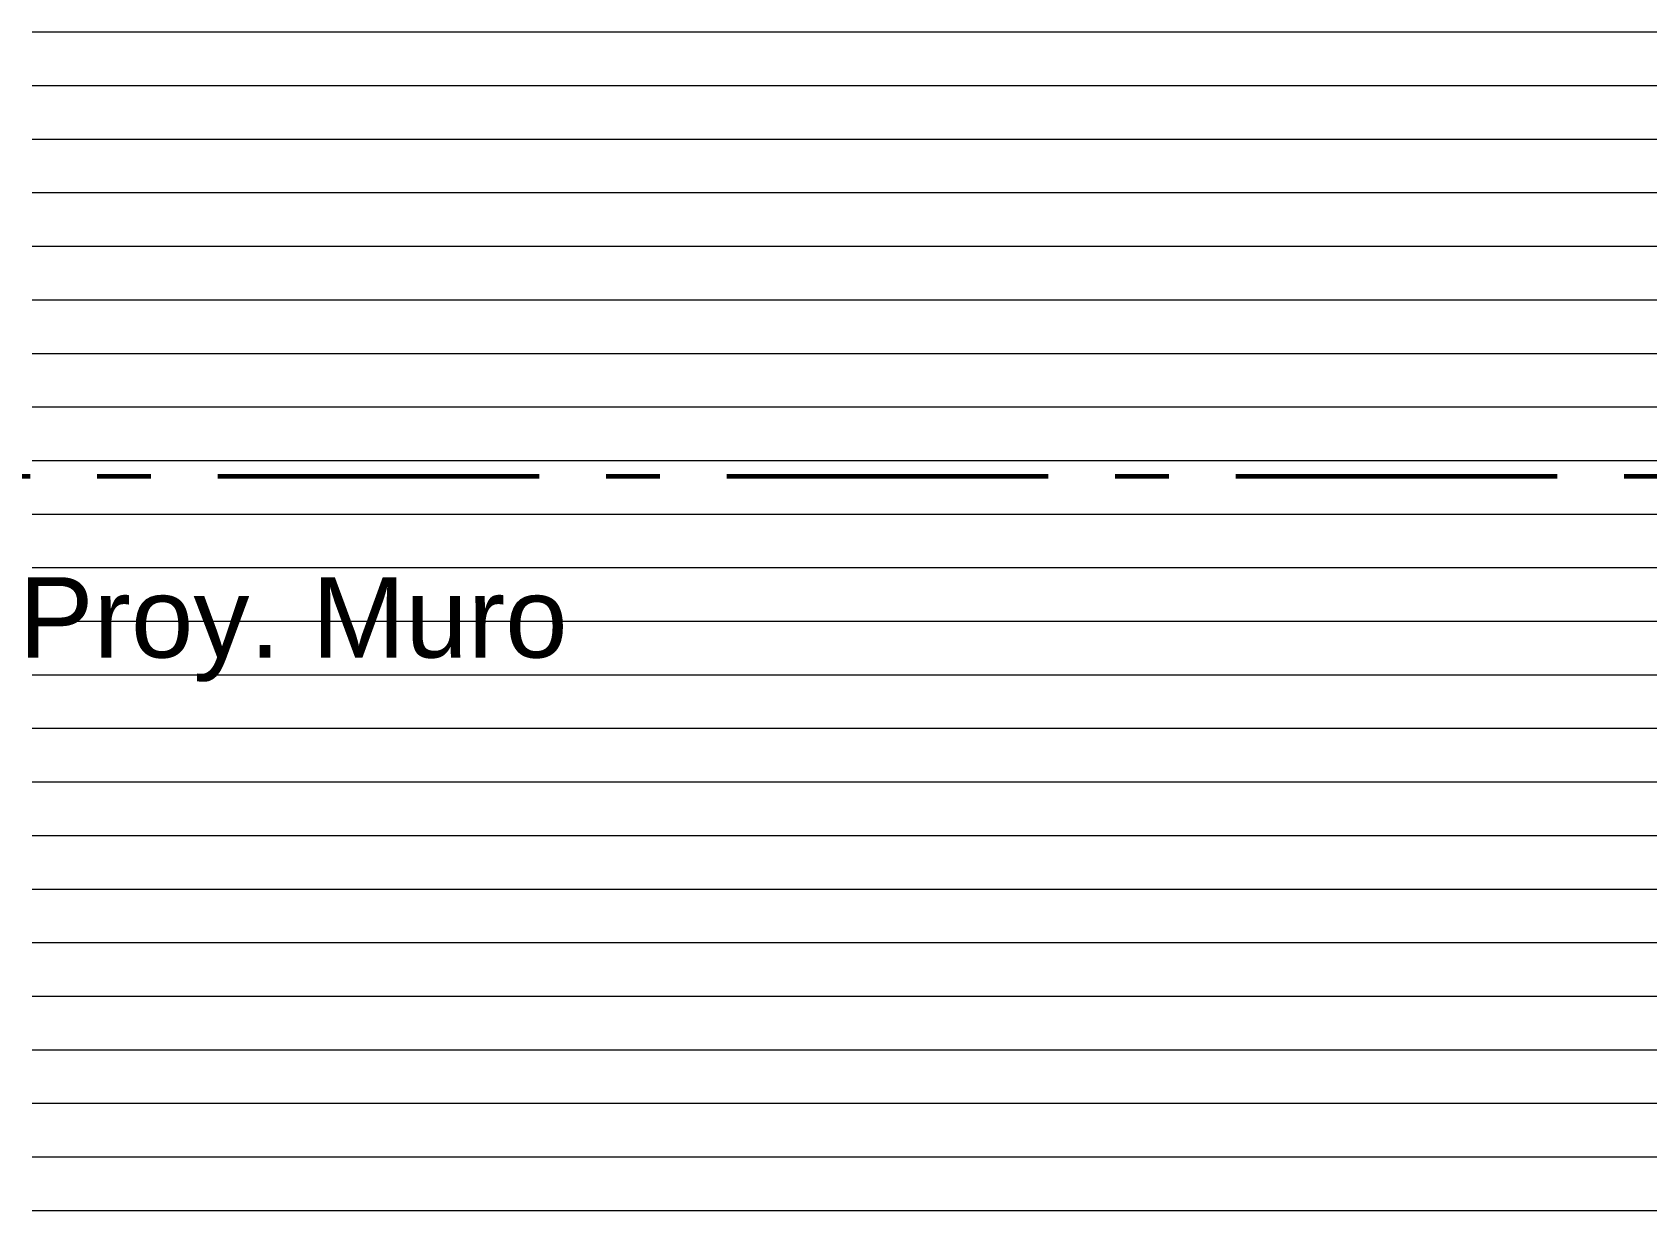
# Model space of a CAD drawing. Header units: metres. Extents: x 48 to 635, y -15 to 39.
# Drawn here: x 59.584 to 62.597, y 8.855 to 11.055 of the extents above; entities that cross this region are included whole.
import ezdxf

# ---------------------------------------------------------------- set-up
doc = ezdxf.new("R2010")
doc.units = ezdxf.units.M
doc.header["$MEASUREMENT"] = 0
doc.linetypes.add('Linea punta', pattern=[0.85, 0.6, -0.125, 0, -0.125])
for name, color, linetype in [('Annotation - Label', 7, 'Continuous'), ('Marker - Section', 7, 'Continuous'), ('Shell - Roof', 7, 'Continuous')]:
    doc.layers.add(name, color=color, linetype=linetype)
doc.styles.add('GENERATED_STYLE_1', font='')
doc.styles.get('GENERATED_STYLE_1').set_extended_font_data('Arial')
doc.dimstyles.new('GENERATED_STYLE__4', dxfattribs={"dimtxt": 0.18, "dimasz": 0.1824, "dimexe": 0.18, "dimexo": 0.0625, "dimgap": 0.09, "dimtad": 0, "dimtih": 1, "dimtoh": 1, "dimdec": 4, "dimzin": 0, "dimdsep": 46, "dimcen": 0.09, "dimadec": 0, "dimazin": 0, "dimtfac": 1, "dimtdec": 4, "dimtmove": 0, "dimatfit": 3, "dimldrblk": 'ARROWHEAD_5', "dimfxl": 1, "dimtolj": 1, "dimtzin": 0, "dimarcsym": 0})

# ---------------------------------------------------------------- blocks, each defined once
blk = doc.blocks.new('*X19')
at = {"layer": 'Shell - Roof', "color": 23, "linetype": 'Continuous', "lineweight": 13, "true_color": 0xbf8080}
for p, q in [((59.8301, 11.0551), (59.5839, 11.0551)), ((59.8301, 11.0551), (59.5839, 11.0551)), ((60.0763, 11.0551), (59.8301, 11.0551)), ((60.0763, 11.0551), (59.8301, 11.0551)), ((60.3225, 11.0551), (60.0763, 11.0551)), ((60.3225, 11.0551), (60.0763, 11.0551)), ((60.5687, 11.0551), (60.3225, 11.0551)), ((60.5687, 11.0551), (60.3225, 11.0551)), ((60.8149, 11.0551), (60.5687, 11.0551)), ((60.8149, 11.0551), (60.5687, 11.0551)), ((61.0611, 11.0551), (60.8149, 11.0551)), ((61.0611, 11.0551), (60.8149, 11.0551)), ((61.3073, 11.0551), (61.0611, 11.0551)), ((61.3073, 11.0551), (61.0611, 11.0551)), ((61.5535, 11.0551), (61.3073, 11.0551)), ((61.5535, 11.0551), (61.3073, 11.0551)), ((61.7997, 11.0551), (61.5535, 11.0551)), ((61.7997, 11.0551), (61.5535, 11.0551)), ((62.0459, 11.0551), (61.7997, 11.0551)), ((62.0459, 11.0551), (61.7997, 11.0551)), ((62.2921, 11.0551), (62.0459, 11.0551)), ((62.2921, 11.0551), (62.0459, 11.0551)), ((62.5382, 11.0551), (62.2921, 11.0551)), ((62.5382, 11.0551), (62.2921, 11.0551)), ((62.7844, 11.0551), (62.5382, 11.0551)), ((62.7844, 11.0551), (62.5382, 11.0551)), ((59.8301, 10.9551), (59.5839, 10.9551)), ((59.8301, 10.9551), (59.5839, 10.9551)), ((60.0763, 10.9551), (59.8301, 10.9551)), ((60.0763, 10.9551), (59.8301, 10.9551)), ((60.3225, 10.9551), (60.0763, 10.9551)), ((60.3225, 10.9551), (60.0763, 10.9551)), ((60.5687, 10.9551), (60.3225, 10.9551)), ((60.5687, 10.9551), (60.3225, 10.9551)), ((60.8149, 10.9551), (60.5687, 10.9551)), ((60.8149, 10.9551), (60.5687, 10.9551)), ((61.0611, 10.9551), (60.8149, 10.9551)), ((61.0611, 10.9551), (60.8149, 10.9551)), ((61.3073, 10.9551), (61.0611, 10.9551)), ((61.3073, 10.9551), (61.0611, 10.9551)), ((61.5535, 10.9551), (61.3073, 10.9551)), ((61.5535, 10.9551), (61.3073, 10.9551)), ((61.7997, 10.9551), (61.5535, 10.9551)), ((61.7997, 10.9551), (61.5535, 10.9551)), ((62.0459, 10.9551), (61.7997, 10.9551)), ((62.0459, 10.9551), (61.7997, 10.9551)), ((62.2921, 10.9551), (62.0459, 10.9551)), ((62.2921, 10.9551), (62.0459, 10.9551)), ((62.5382, 10.9551), (62.2921, 10.9551)), ((62.5382, 10.9551), (62.2921, 10.9551)), ((62.7844, 10.9551), (62.5382, 10.9551)), ((62.7844, 10.9551), (62.5382, 10.9551)), ((59.8301, 10.8551), (59.5839, 10.8551)), ((59.8301, 10.8551), (59.5839, 10.8551)), ((60.0763, 10.8551), (59.8301, 10.8551)), ((60.0763, 10.8551), (59.8301, 10.8551)), ((60.3225, 10.8551), (60.0763, 10.8551)), ((60.3225, 10.8551), (60.0763, 10.8551)), ((60.5687, 10.8551), (60.3225, 10.8551)), ((60.5687, 10.8551), (60.3225, 10.8551)), ((60.8149, 10.8551), (60.5687, 10.8551)), ((60.8149, 10.8551), (60.5687, 10.8551)), ((61.0611, 10.8551), (60.8149, 10.8551)), ((61.0611, 10.8551), (60.8149, 10.8551)), ((61.3073, 10.8551), (61.0611, 10.8551)), ((61.3073, 10.8551), (61.0611, 10.8551)), ((61.5535, 10.8551), (61.3073, 10.8551)), ((61.5535, 10.8551), (61.3073, 10.8551)), ((61.7997, 10.8551), (61.5535, 10.8551)), ((61.7997, 10.8551), (61.5535, 10.8551)), ((62.0459, 10.8551), (61.7997, 10.8551)), ((62.0459, 10.8551), (61.7997, 10.8551)), ((62.2921, 10.8551), (62.0459, 10.8551)), ((62.2921, 10.8551), (62.0459, 10.8551)), ((62.5382, 10.8551), (62.2921, 10.8551)), ((62.5382, 10.8551), (62.2921, 10.8551)), ((62.7844, 10.8551), (62.5382, 10.8551)), ((62.7844, 10.8551), (62.5382, 10.8551)), ((59.8301, 10.7551), (59.5839, 10.7551)), ((59.8301, 10.7551), (59.5839, 10.7551)), ((60.0763, 10.7551), (59.8301, 10.7551)), ((60.0763, 10.7551), (59.8301, 10.7551)), ((60.3225, 10.7551), (60.0763, 10.7551)), ((60.3225, 10.7551), (60.0763, 10.7551)), ((60.5687, 10.7551), (60.3225, 10.7551)), ((60.5687, 10.7551), (60.3225, 10.7551)), ((60.8149, 10.7551), (60.5687, 10.7551)), ((60.8149, 10.7551), (60.5687, 10.7551)), ((61.0611, 10.7551), (60.8149, 10.7551)), ((61.0611, 10.7551), (60.8149, 10.7551)), ((61.3073, 10.7551), (61.0611, 10.7551)), ((61.3073, 10.7551), (61.0611, 10.7551)), ((61.5535, 10.7551), (61.3073, 10.7551)), ((61.5535, 10.7551), (61.3073, 10.7551)), ((61.7997, 10.7551), (61.5535, 10.7551)), ((61.7997, 10.7551), (61.5535, 10.7551)), ((62.0459, 10.7551), (61.7997, 10.7551)), ((62.0459, 10.7551), (61.7997, 10.7551)), ((62.2921, 10.7551), (62.0459, 10.7551)), ((62.2921, 10.7551), (62.0459, 10.7551)), ((62.5382, 10.7551), (62.2921, 10.7551)), ((62.5382, 10.7551), (62.2921, 10.7551)), ((62.7844, 10.7551), (62.5382, 10.7551)), ((62.7844, 10.7551), (62.5382, 10.7551)), ((59.8301, 10.6551), (59.5839, 10.6551)), ((59.8301, 10.6551), (59.5839, 10.6551)), ((60.0763, 10.6551), (59.8301, 10.6551)), ((60.0763, 10.6551), (59.8301, 10.6551)), ((60.3225, 10.6551), (60.0763, 10.6551)), ((60.3225, 10.6551), (60.0763, 10.6551)), ((60.5687, 10.6551), (60.3225, 10.6551)), ((60.5687, 10.6551), (60.3225, 10.6551)), ((60.8149, 10.6551), (60.5687, 10.6551)), ((60.8149, 10.6551), (60.5687, 10.6551)), ((61.0611, 10.6551), (60.8149, 10.6551)), ((61.0611, 10.6551), (60.8149, 10.6551)), ((61.3073, 10.6551), (61.0611, 10.6551)), ((61.3073, 10.6551), (61.0611, 10.6551)), ((61.5535, 10.6551), (61.3073, 10.6551)), ((61.5535, 10.6551), (61.3073, 10.6551)), ((61.7997, 10.6551), (61.5535, 10.6551)), ((61.7997, 10.6551), (61.5535, 10.6551)), ((62.0459, 10.6551), (61.7997, 10.6551)), ((62.0459, 10.6551), (61.7997, 10.6551)), ((62.2921, 10.6551), (62.0459, 10.6551)), ((62.2921, 10.6551), (62.0459, 10.6551)), ((62.5382, 10.6551), (62.2921, 10.6551)), ((62.5382, 10.6551), (62.2921, 10.6551)), ((62.7844, 10.6551), (62.5382, 10.6551)), ((62.7844, 10.6551), (62.5382, 10.6551)), ((59.8301, 10.5551), (59.5839, 10.5551)), ((59.8301, 10.5551), (59.5839, 10.5551)), ((60.0763, 10.5551), (59.8301, 10.5551)), ((60.0763, 10.5551), (59.8301, 10.5551)), ((60.3225, 10.5551), (60.0763, 10.5551)), ((60.3225, 10.5551), (60.0763, 10.5551)), ((60.5687, 10.5551), (60.3225, 10.5551)), ((60.5687, 10.5551), (60.3225, 10.5551)), ((60.8149, 10.5551), (60.5687, 10.5551)), ((60.8149, 10.5551), (60.5687, 10.5551)), ((61.0611, 10.5551), (60.8149, 10.5551)), ((61.0611, 10.5551), (60.8149, 10.5551)), ((61.3073, 10.5551), (61.0611, 10.5551)), ((61.3073, 10.5551), (61.0611, 10.5551)), ((61.5535, 10.5551), (61.3073, 10.5551)), ((61.5535, 10.5551), (61.3073, 10.5551)), ((61.7997, 10.5551), (61.5535, 10.5551)), ((61.7997, 10.5551), (61.5535, 10.5551)), ((62.0459, 10.5551), (61.7997, 10.5551)), ((62.0459, 10.5551), (61.7997, 10.5551)), ((62.2921, 10.5551), (62.0459, 10.5551)), ((62.2921, 10.5551), (62.0459, 10.5551)), ((62.5382, 10.5551), (62.2921, 10.5551)), ((62.5382, 10.5551), (62.2921, 10.5551)), ((62.7844, 10.5551), (62.5382, 10.5551)), ((62.7844, 10.5551), (62.5382, 10.5551)), ((59.8301, 10.4551), (59.5839, 10.4551)), ((59.8301, 10.4551), (59.5839, 10.4551)), ((60.0763, 10.4551), (59.8301, 10.4551)), ((60.0763, 10.4551), (59.8301, 10.4551)), ((60.3225, 10.4551), (60.0763, 10.4551)), ((60.3225, 10.4551), (60.0763, 10.4551)), ((60.5687, 10.4551), (60.3225, 10.4551)), ((60.5687, 10.4551), (60.3225, 10.4551)), ((60.8149, 10.4551), (60.5687, 10.4551)), ((60.8149, 10.4551), (60.5687, 10.4551)), ((61.0611, 10.4551), (60.8149, 10.4551)), ((61.0611, 10.4551), (60.8149, 10.4551)), ((61.3073, 10.4551), (61.0611, 10.4551)), ((61.3073, 10.4551), (61.0611, 10.4551)), ((61.5535, 10.4551), (61.3073, 10.4551)), ((61.5535, 10.4551), (61.3073, 10.4551)), ((61.7997, 10.4551), (61.5535, 10.4551)), ((61.7997, 10.4551), (61.5535, 10.4551)), ((62.0459, 10.4551), (61.7997, 10.4551)), ((62.0459, 10.4551), (61.7997, 10.4551)), ((62.2921, 10.4551), (62.0459, 10.4551)), ((62.2921, 10.4551), (62.0459, 10.4551)), ((62.5382, 10.4551), (62.2921, 10.4551)), ((62.5382, 10.4551), (62.2921, 10.4551)), ((62.7844, 10.4551), (62.5382, 10.4551)), ((62.7844, 10.4551), (62.5382, 10.4551)), ((59.8301, 10.3551), (59.5839, 10.3551)), ((59.8301, 10.3551), (59.5839, 10.3551)), ((60.0763, 10.3551), (59.8301, 10.3551)), ((60.0763, 10.3551), (59.8301, 10.3551)), ((60.3225, 10.3551), (60.0763, 10.3551)), ((60.3225, 10.3551), (60.0763, 10.3551)), ((60.5687, 10.3551), (60.3225, 10.3551)), ((60.5687, 10.3551), (60.3225, 10.3551)), ((60.8149, 10.3551), (60.5687, 10.3551)), ((60.8149, 10.3551), (60.5687, 10.3551)), ((61.0611, 10.3551), (60.8149, 10.3551)), ((61.0611, 10.3551), (60.8149, 10.3551)), ((61.3073, 10.3551), (61.0611, 10.3551)), ((61.3073, 10.3551), (61.0611, 10.3551)), ((61.5535, 10.3551), (61.3073, 10.3551)), ((61.5535, 10.3551), (61.3073, 10.3551)), ((61.7997, 10.3551), (61.5535, 10.3551)), ((61.7997, 10.3551), (61.5535, 10.3551)), ((62.0459, 10.3551), (61.7997, 10.3551)), ((62.0459, 10.3551), (61.7997, 10.3551)), ((62.2921, 10.3551), (62.0459, 10.3551)), ((62.2921, 10.3551), (62.0459, 10.3551)), ((62.5382, 10.3551), (62.2921, 10.3551)), ((62.5382, 10.3551), (62.2921, 10.3551)), ((62.7844, 10.3551), (62.5382, 10.3551)), ((62.7844, 10.3551), (62.5382, 10.3551)), ((59.8301, 10.2551), (59.5839, 10.2551)), ((59.8301, 10.2551), (59.5839, 10.2551)), ((60.0763, 10.2551), (59.8301, 10.2551)), ((60.0763, 10.2551), (59.8301, 10.2551)), ((60.3225, 10.2551), (60.0763, 10.2551)), ((60.3225, 10.2551), (60.0763, 10.2551)), ((60.5687, 10.2551), (60.3225, 10.2551)), ((60.5687, 10.2551), (60.3225, 10.2551)), ((60.8149, 10.2551), (60.5687, 10.2551)), ((60.8149, 10.2551), (60.5687, 10.2551)), ((61.0611, 10.2551), (60.8149, 10.2551)), ((61.0611, 10.2551), (60.8149, 10.2551)), ((61.3073, 10.2551), (61.0611, 10.2551)), ((61.3073, 10.2551), (61.0611, 10.2551)), ((61.5535, 10.2551), (61.3073, 10.2551)), ((61.5535, 10.2551), (61.3073, 10.2551)), ((61.7997, 10.2551), (61.5535, 10.2551)), ((61.7997, 10.2551), (61.5535, 10.2551)), ((62.0459, 10.2551), (61.7997, 10.2551)), ((62.0459, 10.2551), (61.7997, 10.2551)), ((62.2921, 10.2551), (62.0459, 10.2551)), ((62.2921, 10.2551), (62.0459, 10.2551)), ((62.5382, 10.2551), (62.2921, 10.2551)), ((62.5382, 10.2551), (62.2921, 10.2551)), ((62.7844, 10.2551), (62.5382, 10.2551)), ((62.7844, 10.2551), (62.5382, 10.2551)), ((59.8301, 10.1551), (59.5839, 10.1551)), ((59.8301, 10.1551), (59.5839, 10.1551)), ((60.0763, 10.1551), (59.8301, 10.1551)), ((60.0763, 10.1551), (59.8301, 10.1551)), ((60.3225, 10.1551), (60.0763, 10.1551)), ((60.3225, 10.1551), (60.0763, 10.1551)), ((60.5687, 10.1551), (60.3225, 10.1551)), ((60.5687, 10.1551), (60.3225, 10.1551)), ((60.8149, 10.1551), (60.5687, 10.1551)), ((60.8149, 10.1551), (60.5687, 10.1551)), ((61.0611, 10.1551), (60.8149, 10.1551)), ((61.0611, 10.1551), (60.8149, 10.1551)), ((61.3073, 10.1551), (61.0611, 10.1551)), ((61.3073, 10.1551), (61.0611, 10.1551)), ((61.5535, 10.1551), (61.3073, 10.1551)), ((61.5535, 10.1551), (61.3073, 10.1551)), ((61.7997, 10.1551), (61.5535, 10.1551)), ((61.7997, 10.1551), (61.5535, 10.1551)), ((62.0459, 10.1551), (61.7997, 10.1551)), ((62.0459, 10.1551), (61.7997, 10.1551)), ((62.2921, 10.1551), (62.0459, 10.1551)), ((62.2921, 10.1551), (62.0459, 10.1551)), ((62.5382, 10.1551), (62.2921, 10.1551)), ((62.5382, 10.1551), (62.2921, 10.1551)), ((62.7844, 10.1551), (62.5382, 10.1551)), ((62.7844, 10.1551), (62.5382, 10.1551)), ((59.8301, 10.0551), (59.5839, 10.0551)), ((59.8301, 10.0551), (59.5839, 10.0551)), ((60.0763, 10.0551), (59.8301, 10.0551)), ((60.0763, 10.0551), (59.8301, 10.0551)), ((60.3225, 10.0551), (60.0763, 10.0551)), ((60.3225, 10.0551), (60.0763, 10.0551)), ((60.5687, 10.0551), (60.3225, 10.0551)), ((60.5687, 10.0551), (60.3225, 10.0551)), ((60.8149, 10.0551), (60.5687, 10.0551)), ((60.8149, 10.0551), (60.5687, 10.0551)), ((61.0611, 10.0551), (60.8149, 10.0551)), ((61.0611, 10.0551), (60.8149, 10.0551)), ((61.3073, 10.0551), (61.0611, 10.0551)), ((61.3073, 10.0551), (61.0611, 10.0551)), ((61.5535, 10.0551), (61.3073, 10.0551)), ((61.5535, 10.0551), (61.3073, 10.0551)), ((61.7997, 10.0551), (61.5535, 10.0551)), ((61.7997, 10.0551), (61.5535, 10.0551)), ((62.0459, 10.0551), (61.7997, 10.0551)), ((62.0459, 10.0551), (61.7997, 10.0551)), ((62.2921, 10.0551), (62.0459, 10.0551)), ((62.2921, 10.0551), (62.0459, 10.0551)), ((62.5382, 10.0551), (62.2921, 10.0551)), ((62.5382, 10.0551), (62.2921, 10.0551)), ((62.7844, 10.0551), (62.5382, 10.0551)), ((62.7844, 10.0551), (62.5382, 10.0551)), ((59.8301, 9.9551), (59.5839, 9.9551)), ((59.8301, 9.9551), (59.5839, 9.9551)), ((60.0763, 9.9551), (59.8301, 9.9551)), ((60.0763, 9.9551), (59.8301, 9.9551)), ((60.3225, 9.9551), (60.0763, 9.9551)), ((60.3225, 9.9551), (60.0763, 9.9551)), ((60.5687, 9.9551), (60.3225, 9.9551)), ((60.5687, 9.9551), (60.3225, 9.9551)), ((60.8149, 9.9551), (60.5687, 9.9551)), ((60.8149, 9.9551), (60.5687, 9.9551)), ((61.0611, 9.9551), (60.8149, 9.9551)), ((61.0611, 9.9551), (60.8149, 9.9551)), ((61.3073, 9.9551), (61.0611, 9.9551)), ((61.3073, 9.9551), (61.0611, 9.9551)), ((61.5535, 9.9551), (61.3073, 9.9551)), ((61.5535, 9.9551), (61.3073, 9.9551)), ((61.7997, 9.9551), (61.5535, 9.9551)), ((61.7997, 9.9551), (61.5535, 9.9551)), ((62.0459, 9.9551), (61.7997, 9.9551)), ((62.0459, 9.9551), (61.7997, 9.9551)), ((62.2921, 9.9551), (62.0459, 9.9551)), ((62.2921, 9.9551), (62.0459, 9.9551)), ((62.5382, 9.9551), (62.2921, 9.9551)), ((62.5382, 9.9551), (62.2921, 9.9551)), ((62.7844, 9.9551), (62.5382, 9.9551)), ((62.7844, 9.9551), (62.5382, 9.9551)), ((59.8301, 9.8551), (59.5839, 9.8551)), ((59.8301, 9.8551), (59.5839, 9.8551)), ((60.0763, 9.8551), (59.8301, 9.8551)), ((60.0763, 9.8551), (59.8301, 9.8551)), ((60.3225, 9.8551), (60.0763, 9.8551)), ((60.3225, 9.8551), (60.0763, 9.8551)), ((60.5687, 9.8551), (60.3225, 9.8551)), ((60.5687, 9.8551), (60.3225, 9.8551)), ((60.8149, 9.8551), (60.5687, 9.8551)), ((60.8149, 9.8551), (60.5687, 9.8551)), ((61.0611, 9.8551), (60.8149, 9.8551)), ((61.0611, 9.8551), (60.8149, 9.8551)), ((61.3073, 9.8551), (61.0611, 9.8551)), ((61.3073, 9.8551), (61.0611, 9.8551)), ((61.5535, 9.8551), (61.3073, 9.8551)), ((61.5535, 9.8551), (61.3073, 9.8551)), ((61.7997, 9.8551), (61.5535, 9.8551)), ((61.7997, 9.8551), (61.5535, 9.8551)), ((62.0459, 9.8551), (61.7997, 9.8551)), ((62.0459, 9.8551), (61.7997, 9.8551)), ((62.2921, 9.8551), (62.0459, 9.8551)), ((62.2921, 9.8551), (62.0459, 9.8551)), ((62.5382, 9.8551), (62.2921, 9.8551)), ((62.5382, 9.8551), (62.2921, 9.8551)), ((62.7844, 9.8551), (62.5382, 9.8551)), ((62.7844, 9.8551), (62.5382, 9.8551)), ((59.8301, 9.7551), (59.5839, 9.7551)), ((59.8301, 9.7551), (59.5839, 9.7551)), ((60.0763, 9.7551), (59.8301, 9.7551)), ((60.0763, 9.7551), (59.8301, 9.7551)), ((60.3225, 9.7551), (60.0763, 9.7551)), ((60.3225, 9.7551), (60.0763, 9.7551)), ((60.5687, 9.7551), (60.3225, 9.7551)), ((60.5687, 9.7551), (60.3225, 9.7551)), ((60.8149, 9.7551), (60.5687, 9.7551)), ((60.8149, 9.7551), (60.5687, 9.7551)), ((61.0611, 9.7551), (60.8149, 9.7551)), ((61.0611, 9.7551), (60.8149, 9.7551)), ((61.3073, 9.7551), (61.0611, 9.7551)), ((61.3073, 9.7551), (61.0611, 9.7551)), ((61.5535, 9.7551), (61.3073, 9.7551)), ((61.5535, 9.7551), (61.3073, 9.7551)), ((61.7997, 9.7551), (61.5535, 9.7551)), ((61.7997, 9.7551), (61.5535, 9.7551)), ((62.0459, 9.7551), (61.7997, 9.7551)), ((62.0459, 9.7551), (61.7997, 9.7551)), ((62.2921, 9.7551), (62.0459, 9.7551)), ((62.2921, 9.7551), (62.0459, 9.7551)), ((62.5382, 9.7551), (62.2921, 9.7551)), ((62.5382, 9.7551), (62.2921, 9.7551)), ((62.7844, 9.7551), (62.5382, 9.7551)), ((62.7844, 9.7551), (62.5382, 9.7551)), ((59.8301, 9.6551), (59.5839, 9.6551)), ((59.8301, 9.6551), (59.5839, 9.6551)), ((60.0763, 9.6551), (59.8301, 9.6551)), ((60.0763, 9.6551), (59.8301, 9.6551)), ((60.3225, 9.6551), (60.0763, 9.6551)), ((60.3225, 9.6551), (60.0763, 9.6551)), ((60.5687, 9.6551), (60.3225, 9.6551)), ((60.5687, 9.6551), (60.3225, 9.6551)), ((60.8149, 9.6551), (60.5687, 9.6551)), ((60.8149, 9.6551), (60.5687, 9.6551)), ((61.0611, 9.6551), (60.8149, 9.6551)), ((61.0611, 9.6551), (60.8149, 9.6551)), ((61.3073, 9.6551), (61.0611, 9.6551)), ((61.3073, 9.6551), (61.0611, 9.6551)), ((61.5535, 9.6551), (61.3073, 9.6551)), ((61.5535, 9.6551), (61.3073, 9.6551)), ((61.7997, 9.6551), (61.5535, 9.6551)), ((61.7997, 9.6551), (61.5535, 9.6551)), ((62.0459, 9.6551), (61.7997, 9.6551)), ((62.0459, 9.6551), (61.7997, 9.6551)), ((62.2921, 9.6551), (62.0459, 9.6551)), ((62.2921, 9.6551), (62.0459, 9.6551)), ((62.5382, 9.6551), (62.2921, 9.6551)), ((62.5382, 9.6551), (62.2921, 9.6551)), ((62.7844, 9.6551), (62.5382, 9.6551)), ((62.7844, 9.6551), (62.5382, 9.6551)), ((59.8301, 9.5551), (59.5839, 9.5551)), ((59.8301, 9.5551), (59.5839, 9.5551)), ((60.0763, 9.5551), (59.8301, 9.5551)), ((60.0763, 9.5551), (59.8301, 9.5551)), ((60.3225, 9.5551), (60.0763, 9.5551)), ((60.3225, 9.5551), (60.0763, 9.5551)), ((60.5687, 9.5551), (60.3225, 9.5551)), ((60.5687, 9.5551), (60.3225, 9.5551)), ((60.8149, 9.5551), (60.5687, 9.5551)), ((60.8149, 9.5551), (60.5687, 9.5551)), ((61.0611, 9.5551), (60.8149, 9.5551)), ((61.0611, 9.5551), (60.8149, 9.5551)), ((61.3073, 9.5551), (61.0611, 9.5551)), ((61.3073, 9.5551), (61.0611, 9.5551)), ((61.5535, 9.5551), (61.3073, 9.5551)), ((61.5535, 9.5551), (61.3073, 9.5551)), ((61.7997, 9.5551), (61.5535, 9.5551)), ((61.7997, 9.5551), (61.5535, 9.5551)), ((62.0459, 9.5551), (61.7997, 9.5551)), ((62.0459, 9.5551), (61.7997, 9.5551)), ((62.2921, 9.5551), (62.0459, 9.5551)), ((62.2921, 9.5551), (62.0459, 9.5551)), ((62.5382, 9.5551), (62.2921, 9.5551)), ((62.5382, 9.5551), (62.2921, 9.5551)), ((62.7844, 9.5551), (62.5382, 9.5551)), ((62.7844, 9.5551), (62.5382, 9.5551)), ((59.8301, 9.4551), (59.5839, 9.4551)), ((59.8301, 9.4551), (59.5839, 9.4551)), ((60.0763, 9.4551), (59.8301, 9.4551)), ((60.0763, 9.4551), (59.8301, 9.4551)), ((60.3225, 9.4551), (60.0763, 9.4551)), ((60.3225, 9.4551), (60.0763, 9.4551)), ((60.5687, 9.4551), (60.3225, 9.4551)), ((60.5687, 9.4551), (60.3225, 9.4551)), ((60.8149, 9.4551), (60.5687, 9.4551)), ((60.8149, 9.4551), (60.5687, 9.4551)), ((61.0611, 9.4551), (60.8149, 9.4551)), ((61.0611, 9.4551), (60.8149, 9.4551)), ((61.3073, 9.4551), (61.0611, 9.4551)), ((61.3073, 9.4551), (61.0611, 9.4551)), ((61.5535, 9.4551), (61.3073, 9.4551)), ((61.5535, 9.4551), (61.3073, 9.4551)), ((61.7997, 9.4551), (61.5535, 9.4551)), ((61.7997, 9.4551), (61.5535, 9.4551)), ((62.0459, 9.4551), (61.7997, 9.4551)), ((62.0459, 9.4551), (61.7997, 9.4551)), ((62.2921, 9.4551), (62.0459, 9.4551)), ((62.2921, 9.4551), (62.0459, 9.4551)), ((62.5382, 9.4551), (62.2921, 9.4551)), ((62.5382, 9.4551), (62.2921, 9.4551)), ((62.7844, 9.4551), (62.5382, 9.4551)), ((62.7844, 9.4551), (62.5382, 9.4551)), ((59.8301, 9.3551), (59.5839, 9.3551)), ((59.8301, 9.3551), (59.5839, 9.3551)), ((60.0763, 9.3551), (59.8301, 9.3551)), ((60.0763, 9.3551), (59.8301, 9.3551)), ((60.3225, 9.3551), (60.0763, 9.3551)), ((60.3225, 9.3551), (60.0763, 9.3551)), ((60.5687, 9.3551), (60.3225, 9.3551)), ((60.5687, 9.3551), (60.3225, 9.3551)), ((60.8149, 9.3551), (60.5687, 9.3551)), ((60.8149, 9.3551), (60.5687, 9.3551)), ((61.0611, 9.3551), (60.8149, 9.3551)), ((61.0611, 9.3551), (60.8149, 9.3551)), ((61.3073, 9.3551), (61.0611, 9.3551)), ((61.3073, 9.3551), (61.0611, 9.3551)), ((61.5535, 9.3551), (61.3073, 9.3551)), ((61.5535, 9.3551), (61.3073, 9.3551)), ((61.7997, 9.3551), (61.5535, 9.3551)), ((61.7997, 9.3551), (61.5535, 9.3551)), ((62.0459, 9.3551), (61.7997, 9.3551)), ((62.0459, 9.3551), (61.7997, 9.3551)), ((62.2921, 9.3551), (62.0459, 9.3551)), ((62.2921, 9.3551), (62.0459, 9.3551)), ((62.5382, 9.3551), (62.2921, 9.3551)), ((62.5382, 9.3551), (62.2921, 9.3551)), ((62.7844, 9.3551), (62.5382, 9.3551)), ((62.7844, 9.3551), (62.5382, 9.3551)), ((59.8301, 9.2551), (59.5839, 9.2551)), ((59.8301, 9.2551), (59.5839, 9.2551)), ((60.0763, 9.2551), (59.8301, 9.2551)), ((60.0763, 9.2551), (59.8301, 9.2551)), ((60.3225, 9.2551), (60.0763, 9.2551)), ((60.3225, 9.2551), (60.0763, 9.2551)), ((60.5687, 9.2551), (60.3225, 9.2551)), ((60.5687, 9.2551), (60.3225, 9.2551)), ((60.8149, 9.2551), (60.5687, 9.2551)), ((60.8149, 9.2551), (60.5687, 9.2551)), ((61.0611, 9.2551), (60.8149, 9.2551)), ((61.0611, 9.2551), (60.8149, 9.2551)), ((61.3073, 9.2551), (61.0611, 9.2551)), ((61.3073, 9.2551), (61.0611, 9.2551)), ((61.5535, 9.2551), (61.3073, 9.2551)), ((61.5535, 9.2551), (61.3073, 9.2551)), ((61.7997, 9.2551), (61.5535, 9.2551)), ((61.7997, 9.2551), (61.5535, 9.2551)), ((62.0459, 9.2551), (61.7997, 9.2551)), ((62.0459, 9.2551), (61.7997, 9.2551)), ((62.2921, 9.2551), (62.0459, 9.2551)), ((62.2921, 9.2551), (62.0459, 9.2551)), ((62.5382, 9.2551), (62.2921, 9.2551)), ((62.5382, 9.2551), (62.2921, 9.2551)), ((62.7844, 9.2551), (62.5382, 9.2551)), ((62.7844, 9.2551), (62.5382, 9.2551)), ((59.8301, 9.1551), (59.5839, 9.1551)), ((59.8301, 9.1551), (59.5839, 9.1551)), ((60.0763, 9.1551), (59.8301, 9.1551)), ((60.0763, 9.1551), (59.8301, 9.1551)), ((60.3225, 9.1551), (60.0763, 9.1551)), ((60.3225, 9.1551), (60.0763, 9.1551)), ((60.5687, 9.1551), (60.3225, 9.1551)), ((60.5687, 9.1551), (60.3225, 9.1551)), ((60.8149, 9.1551), (60.5687, 9.1551)), ((60.8149, 9.1551), (60.5687, 9.1551)), ((61.0611, 9.1551), (60.8149, 9.1551)), ((61.0611, 9.1551), (60.8149, 9.1551)), ((61.3073, 9.1551), (61.0611, 9.1551)), ((61.3073, 9.1551), (61.0611, 9.1551)), ((61.5535, 9.1551), (61.3073, 9.1551)), ((61.5535, 9.1551), (61.3073, 9.1551)), ((61.7997, 9.1551), (61.5535, 9.1551)), ((61.7997, 9.1551), (61.5535, 9.1551)), ((62.0459, 9.1551), (61.7997, 9.1551)), ((62.0459, 9.1551), (61.7997, 9.1551)), ((62.2921, 9.1551), (62.0459, 9.1551)), ((62.2921, 9.1551), (62.0459, 9.1551)), ((62.5382, 9.1551), (62.2921, 9.1551)), ((62.5382, 9.1551), (62.2921, 9.1551)), ((62.7844, 9.1551), (62.5382, 9.1551)), ((62.7844, 9.1551), (62.5382, 9.1551)), ((59.8301, 9.0551), (59.5839, 9.0551)), ((59.8301, 9.0551), (59.5839, 9.0551)), ((60.0763, 9.0551), (59.8301, 9.0551)), ((60.0763, 9.0551), (59.8301, 9.0551)), ((60.3225, 9.0551), (60.0763, 9.0551)), ((60.3225, 9.0551), (60.0763, 9.0551)), ((60.5687, 9.0551), (60.3225, 9.0551)), ((60.5687, 9.0551), (60.3225, 9.0551)), ((60.8149, 9.0551), (60.5687, 9.0551)), ((60.8149, 9.0551), (60.5687, 9.0551)), ((61.0611, 9.0551), (60.8149, 9.0551)), ((61.0611, 9.0551), (60.8149, 9.0551)), ((61.3073, 9.0551), (61.0611, 9.0551)), ((61.3073, 9.0551), (61.0611, 9.0551)), ((61.5535, 9.0551), (61.3073, 9.0551)), ((61.5535, 9.0551), (61.3073, 9.0551)), ((61.7997, 9.0551), (61.5535, 9.0551)), ((61.7997, 9.0551), (61.5535, 9.0551)), ((62.0459, 9.0551), (61.7997, 9.0551)), ((62.0459, 9.0551), (61.7997, 9.0551)), ((62.2921, 9.0551), (62.0459, 9.0551)), ((62.2921, 9.0551), (62.0459, 9.0551)), ((62.5382, 9.0551), (62.2921, 9.0551)), ((62.5382, 9.0551), (62.2921, 9.0551)), ((62.7844, 9.0551), (62.5382, 9.0551)), ((62.7844, 9.0551), (62.5382, 9.0551)), ((59.8301, 8.9551), (59.5839, 8.9551)), ((59.8301, 8.9551), (59.5839, 8.9551)), ((60.0763, 8.9551), (59.8301, 8.9551)), ((60.0763, 8.9551), (59.8301, 8.9551)), ((60.3225, 8.9551), (60.0763, 8.9551)), ((60.3225, 8.9551), (60.0763, 8.9551)), ((60.5687, 8.9551), (60.3225, 8.9551)), ((60.5687, 8.9551), (60.3225, 8.9551)), ((60.8149, 8.9551), (60.5687, 8.9551)), ((60.8149, 8.9551), (60.5687, 8.9551)), ((61.0611, 8.9551), (60.8149, 8.9551)), ((61.0611, 8.9551), (60.8149, 8.9551)), ((61.3073, 8.9551), (61.0611, 8.9551)), ((61.3073, 8.9551), (61.0611, 8.9551)), ((61.5535, 8.9551), (61.3073, 8.9551)), ((61.5535, 8.9551), (61.3073, 8.9551)), ((61.7997, 8.9551), (61.5535, 8.9551)), ((61.7997, 8.9551), (61.5535, 8.9551)), ((62.0459, 8.9551), (61.7997, 8.9551)), ((62.0459, 8.9551), (61.7997, 8.9551)), ((62.2921, 8.9551), (62.0459, 8.9551)), ((62.2921, 8.9551), (62.0459, 8.9551)), ((62.5382, 8.9551), (62.2921, 8.9551)), ((62.5382, 8.9551), (62.2921, 8.9551)), ((62.7844, 8.9551), (62.5382, 8.9551)), ((62.7844, 8.9551), (62.5382, 8.9551)), ((59.8301, 8.8551), (59.5839, 8.8551)), ((59.8301, 8.8551), (59.5839, 8.8551)), ((60.0763, 8.8551), (59.8301, 8.8551)), ((60.0763, 8.8551), (59.8301, 8.8551)), ((60.3225, 8.8551), (60.0763, 8.8551)), ((60.3225, 8.8551), (60.0763, 8.8551)), ((60.5687, 8.8551), (60.3225, 8.8551)), ((60.5687, 8.8551), (60.3225, 8.8551)), ((60.8149, 8.8551), (60.5687, 8.8551)), ((60.8149, 8.8551), (60.5687, 8.8551)), ((61.0611, 8.8551), (60.8149, 8.8551)), ((61.0611, 8.8551), (60.8149, 8.8551)), ((61.3073, 8.8551), (61.0611, 8.8551)), ((61.3073, 8.8551), (61.0611, 8.8551)), ((61.5535, 8.8551), (61.3073, 8.8551)), ((61.5535, 8.8551), (61.3073, 8.8551)), ((61.7997, 8.8551), (61.5535, 8.8551)), ((61.7997, 8.8551), (61.5535, 8.8551)), ((62.0459, 8.8551), (61.7997, 8.8551)), ((62.0459, 8.8551), (61.7997, 8.8551)), ((62.2921, 8.8551), (62.0459, 8.8551)), ((62.2921, 8.8551), (62.0459, 8.8551)), ((62.5382, 8.8551), (62.2921, 8.8551)), ((62.5382, 8.8551), (62.2921, 8.8551)), ((62.7844, 8.8551), (62.5382, 8.8551)), ((62.7844, 8.8551), (62.5382, 8.8551))]:
    blk.add_line(p, q, dxfattribs=at)
blk = doc.blocks.new('ARROWHEAD_5')
at = {"linetype": 'Continuous', "lineweight": 0}
blk.add_hatch(color=0, dxfattribs=at).paths.add_polyline_path([(-1, 0.2679), (0, 0), (-1, -0.2679)])
at = {"color": 0, "linetype": 'Continuous', "lineweight": 0}
blk.add_line((0, 0), (-1, 0), dxfattribs=at)

msp = doc.modelspace()

# ---------------------------------------------------------------- linework, layer by layer
at = {"layer": 'Marker - Section', "color": 7, "linetype": 'Linea punta', "lineweight": 60}
msp.add_line((57.0802, 10.2264), (75.199, 10.2264), dxfattribs=at)

# ---------------------------------------------------------------- block references
at = {"layer": 'Shell - Roof', "color": 23, "linetype": 'Continuous', "lineweight": 13, "true_color": 0xbf8080}
msp.add_blockref('*X19', (0, 0), dxfattribs=at)

# ---------------------------------------------------------------- texts
at = {"layer": 'Annotation - Label', "color": 5, "linetype": 'Continuous', "lineweight": 25, "insert": (59.5585, 9.9402), "char_height": 0.15, "attachment_point": 4, "style": 'GENERATED_STYLE_1'}
msp.add_mtext('\\A1;{\\pql;\\fArial|b0|i0|c0|p34;Proy. \\fArial|b0|i0|c0|p34;Muro}', dxfattribs=at)

# ---------------------------------------------------------------- leaders
at = {"layer": 'Annotation - Label', "color": 151, "linetype": 'Continuous', "lineweight": 20, "true_color": 0x80c2ff, "annotation_type": 0, "has_hookline": 1, "hookline_direction": 0, "text_width": 0.9999}
msp.add_leader([(58.5585, 9.4532), (59.0585, 9.9402), (59.4685, 9.9402)], dimstyle='GENERATED_STYLE__4', dxfattribs=at)

doc.saveas('drawing.dxf')
